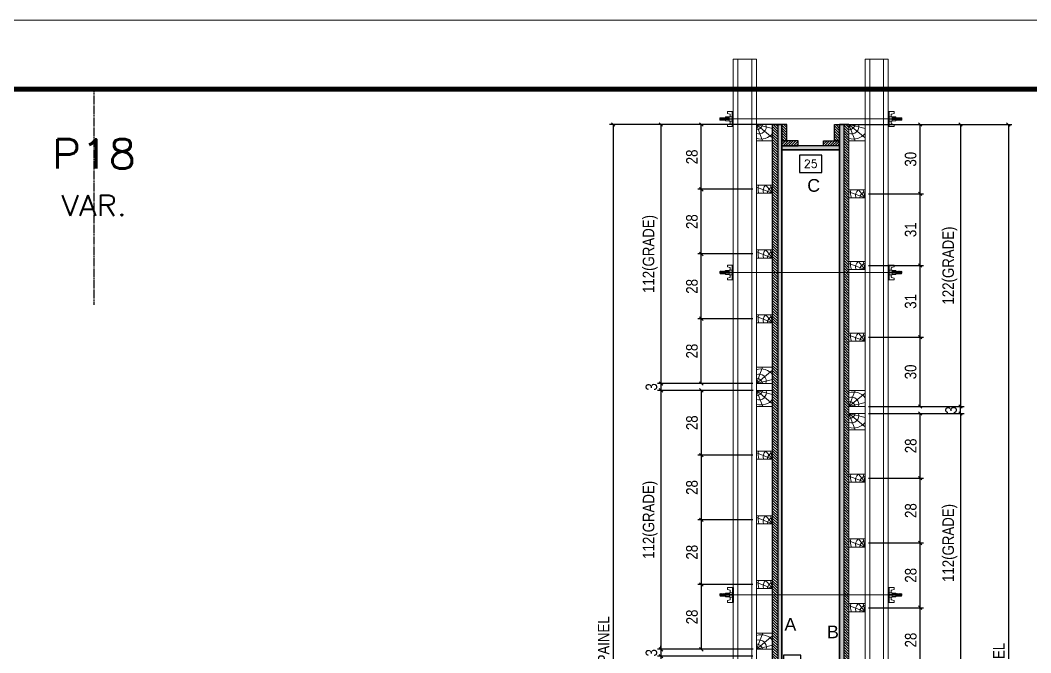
# Model space of a CAD drawing. Header units: millimetres. Extents: x 13777 to 27878, y -21631 to 6985.
# Drawn here: x 14836 to 15422, y -1422 to -1055 of the extents above; entities that cross this region are included whole.
import ezdxf
from ezdxf.enums import TextEntityAlignment as Align

# ---------------------------------------------------------------- set-up
doc = ezdxf.new("R2010")
doc.units = ezdxf.units.MM
doc.linetypes.add('DASHED', pattern=[0.75, 0.5, -0.25])
doc.linetypes.add('HIDDEN', pattern=[0.375, 0.25, -0.125])
for name, color, linetype in [('CHAPA', 1, 'Continuous'), ('COTA', 241, 'Continuous'), ('F-PILARES-S', 170, 'Continuous'), ('MEIO_PONT', 93, 'Continuous'), ('SARRAFO', 251, 'Continuous'), ('Texto de Titulo', 7, 'Continuous'), ('Texto Qtd Sarr', 242, 'Continuous'), ('TEXTO_GERAL', 7, 'Continuous')]:
    doc.layers.add(name, color=color, linetype=linetype)
for name, color, linetype, lineweight in [('Folhas', 255, 'Continuous', 9), ('Hachura', 251, 'Continuous', 9), ('Madeira', 126, 'Continuous', 18), ('Perfil Metálico', 224, 'Continuous', 18), ('SARRAFO DE PRESSAO', 251, 'DASHED', 9), ('Texto Seção', 7, 'Continuous', 15)]:
    doc.layers.add(name, color=color, linetype=linetype, lineweight=lineweight)
doc.styles.add('ARIAL', font='arial.ttf')
doc.styles.add('COTA TECNICA 2X', font='techl___.ttf', dxfattribs={"height": 10})
doc.styles.add('ROMANS', font='romans.shx')
doc.dimstyles.new('Cota Seção interna', dxfattribs={"dimtxt": 7, "dimasz": 6, "dimexe": 0.18, "dimexo": 2, "dimgap": -4, "dimtad": 3, "dimdec": 1, "dimlfac": 0.5, "dimzin": 12, "dimdsep": 46, "dimtxsty": 'ROMANS', "dimblk": 'ARCHTICK', "dimcen": 0.09, "dimse1": 1, "dimse2": 1, "dimsd1": 1, "dimsd2": 1, "dimclrd": 180, "dimclre": 5, "dimclrt": 1, "dimadec": 0, "dimazin": 3, "dimtfac": 1, "dimtdec": 1, "dimtofl": 0, "dimtmove": 0, "dimatfit": 3, "dimldrblk": 'ARCHTICK', "dimfxl": 1, "dimtolj": 1, "dimtzin": 0, "dimarcsym": 0})
doc.dimstyles.new('SECAO PILAR', dxfattribs={"dimtxt": 10, "dimasz": 3, "dimexe": 3, "dimexo": 3, "dimgap": 3, "dimtad": 1, "dimdec": 1, "dimlfac": 0.5, "dimzin": 12, "dimdsep": 46, "dimtxsty": 'COTA TECNICA 2X', "dimblk1": 'OBLIQUE', "dimblk2": 'OBLIQUE', "dimsah": 1, "dimcen": 0.9, "dimclrd": 256, "dimclre": 256, "dimclrt": 256, "dimadec": 1, "dimazin": 3, "dimtfac": 1, "dimtdec": 1, "dimtmove": 0, "dimatfit": 3, "dimfxl": 1, "dimtolj": 1, "dimtzin": 12, "dimarcsym": 0})
pattern_1 = [(315, (23027.6786, -8327.4874), (1.12253202, 1.12253202), [])]
pattern_2 = [(45, (9269.8223, 23706.2726), (-1.12253202, 1.12253202), [])]
pattern_3 = [(315, (23035.6786, -8378.4874), (1.12253202, 1.12253202), [])]

# ---------------------------------------------------------------- blocks, each defined once
blk = doc.blocks.new('9999999999')
at = {"layer": 'Folhas'}
blk.add_lwpolyline([(98138.98, 34190.21), (99623.98, 34190.21), (99623.98, 35240.21), (98138.98, 35240.21)], close=True, dxfattribs=at)
at = {"layer": 'Folhas', "color": 30, "const_width": 3}
blk.add_lwpolyline([(98213.98, 34230.21), (99583.98, 34230.21), (99583.98, 35200.21), (98213.98, 35200.21)], close=True, dxfattribs=at)
blk = doc.blocks.new('titulo1')
at = {"layer": 'Defpoints', "color": 252, "linetype": 'HIDDEN', "ltscale": 2}
blk.add_line((0, 0), (0, 125), dxfattribs=at)
at = {"layer": 'Defpoints', "style": 'ROMANS', "oblique": 15}
blk.add_attdef('FOLHA', text='', height=10, dxfattribs=at).set_placement((0, 15.58), align=Align.MIDDLE_CENTER)
at = {"layer": 'Texto Qtd Sarr', "color": 3, "style": 'ROMANS', "oblique": 15}
for tag, height, p in [('TITULO', 17, (0, 71.45)), ('SEÇÃO', 12, (0, 41.55))]:
    blk.add_attdef(tag, text='', height=height, dxfattribs=at).set_placement(p, align=Align.MIDDLE_CENTER)
blk = doc.blocks.new('*D1675')
at = {"layer": 'COTA', "color": 180, "lineweight": -2, "transparency": 16777216}
for p, q in [((25694.85, -1949.31), (25679.85, -1949.31)), ((25679.85, -1949.31), (25679.85, -1974.98)), ((25694.85, -1974.98), (25694.85, -1949.31)), ((25679.85, -1974.98), (25694.85, -1974.98))]:
    blk.add_line(p, q, dxfattribs=at)
at = {"layer": 'Defpoints', "color": 0, "transparency": 16777216}
for p in [(25696.55, -1493.15), (25696.55, -2431.15), (25698.85, -2431.15)]:
    blk.add_point(p, dxfattribs=at)
at = {"layer": 'COTA', "color": 1, "transparency": 16777216, "insert": (25687.35, -1962.15), "char_height": 7, "attachment_point": 5, "rotation": 90, "style": 'ROMANS'}
blk.add_mtext('\\A1;469', dxfattribs=at)
blk = doc.blocks.new('_ArchTick')
at = {"color": 0, "linetype": 'ByBlock', "const_width": 0.15}
blk.add_lwpolyline([(-0.5, -0.5), (0.5, 0.5)], dxfattribs=at)
blk = doc.blocks.new('*D1677')
at = {"layer": 'COTA', "color": 180, "lineweight": -2, "transparency": 16777216}
for p, q in [((25681.22, -1497.55), (25661.89, -1497.55)), ((25661.89, -1497.55), (25661.89, -1512.55)), ((25681.22, -1512.55), (25681.22, -1497.55)), ((25661.89, -1512.55), (25681.22, -1512.55))]:
    blk.add_line(p, q, dxfattribs=at)
at = {"layer": 'Defpoints', "color": 0, "transparency": 16777216}
for p in [(25646.55, -1493.15), (25696.55, -1493.15), (25646.55, -1516.55)]:
    blk.add_point(p, dxfattribs=at)
at = {"layer": 'COTA', "color": 1, "transparency": 16777216, "insert": (25671.55, -1505.05), "char_height": 7, "attachment_point": 5, "style": 'ROMANS'}
blk.add_mtext('\\A1;25', dxfattribs=at)
blk = doc.blocks.new('PONTALETE')
at = {"layer": 'Madeira'}
for q in [(2.71, 7), (7, 5.76), (7, 1.74)]:
    blk.add_line((0, 0), q, dxfattribs=at)
blk.add_lwpolyline([(0, 0), (7, 0), (7, 7), (0, 7)], close=True, dxfattribs=at)
for centre, radius, start, end in [((2.04, 0.06), 6.23, 37.2818, 109.0913), ((1.09, 0.9), 3.19, 343.603, 109.9847), ((-0.21, -0.78), 3.09, 14.6322, 86.0383)]:
    blk.add_arc(centre, radius, start, end, dxfattribs=at)
blk = doc.blocks.new('MEIO PONTALETE')
at = {"layer": 'Madeira'}
for q in [(2.71, 7), (3.5, 2.88), (3.5, 0.87)]:
    blk.add_line((0, 0), q, dxfattribs=at)
blk.add_lwpolyline([(0, 0), (3.5, 0), (3.5, 7), (0, 7)], close=True, dxfattribs=at)
for centre, radius, start, end in [((2.04, 0.06), 6.23, 76.4499, 109.0913), ((1.09, 0.9), 3.19, 40.9063, 109.9847), ((-0.21, -0.78), 3.09, 14.6322, 86.0383)]:
    blk.add_arc(centre, radius, start, end, dxfattribs=at)
blk = doc.blocks.new('_Oblique')
at = {"color": 0, "linetype": 'ByBlock', "lineweight": -2}
blk.add_line((-0.5, -0.5), (0.5, 0.5), dxfattribs=at)
blk = doc.blocks.new('*D1694')
at = {"layer": 'COTA', "lineweight": -2, "transparency": 16777216}
for p, q in [((25621.52, -1471.14), (25538.81, -1471.14)), ((25541.81, -1471.14), (25541.81, -1695.15)), ((25621.5, -1695.15), (25538.81, -1695.15))]:
    blk.add_line(p, q, dxfattribs=at)
at = {"layer": 'Defpoints', "color": 0, "transparency": 16777216}
for p in [(25624.52, -1471.14), (25541.81, -1695.15), (25624.5, -1695.15)]:
    blk.add_point(p, dxfattribs=at)
at = {"layer": 'COTA', "lineweight": -2, "transparency": 16777216, "xscale": 3, "yscale": 3, "zscale": 3}
for p, rotation in [((25541.81, -1471.14), 90), ((25541.81, -1695.15), 270)]:
    blk.add_blockref('_Oblique', p, dxfattribs=dict(at, rotation=rotation))
at = {"layer": 'COTA', "transparency": 16777216, "insert": (25532.59, -1583.15), "char_height": 10, "attachment_point": 5, "rotation": 90, "style": 'COTA TECNICA 2X'}
blk.add_mtext('\\A1;112(GRADE)', dxfattribs=at)
blk = doc.blocks.new('*D1695')
at = {"layer": 'COTA', "lineweight": -2, "transparency": 16777216}
for p, q in [((25621.51, -1527.15), (25573.82, -1527.15)), ((25576.82, -1583.15), (25576.82, -1527.15)), ((25621.51, -1583.15), (25573.82, -1583.15))]:
    blk.add_line(p, q, dxfattribs=at)
at = {"layer": 'Defpoints', "color": 0, "transparency": 16777216}
for p in [(25576.82, -1527.15), (25624.51, -1527.15), (25624.51, -1583.15)]:
    blk.add_point(p, dxfattribs=at)
at = {"layer": 'COTA', "lineweight": -2, "transparency": 16777216, "xscale": 3, "yscale": 3, "zscale": 3}
for p, rotation in [((25576.82, -1527.15), 90), ((25576.82, -1583.15), 270)]:
    blk.add_blockref('_Oblique', p, dxfattribs=dict(at, rotation=rotation))
at = {"layer": 'COTA', "transparency": 16777216, "insert": (25568.72, -1555.15), "char_height": 10, "attachment_point": 5, "rotation": 90, "style": 'COTA TECNICA 2X'}
blk.add_mtext('\\A1;28', dxfattribs=at)
blk = doc.blocks.new('*D1696')
at = {"layer": 'COTA', "lineweight": -2, "transparency": 16777216}
for p, q in [((25621.51, -1471.14), (25573.82, -1471.14)), ((25576.82, -1527.15), (25576.82, -1471.14)), ((25621.51, -1527.15), (25573.82, -1527.15))]:
    blk.add_line(p, q, dxfattribs=at)
at = {"layer": 'Defpoints', "color": 0, "transparency": 16777216}
for p in [(25576.82, -1471.14), (25624.51, -1471.14), (25624.51, -1527.15)]:
    blk.add_point(p, dxfattribs=at)
at = {"layer": 'COTA', "lineweight": -2, "transparency": 16777216, "xscale": 3, "yscale": 3, "zscale": 3}
for p, rotation in [((25576.82, -1471.14), 90), ((25576.82, -1527.15), 270)]:
    blk.add_blockref('_Oblique', p, dxfattribs=dict(at, rotation=rotation))
at = {"layer": 'COTA', "transparency": 16777216, "insert": (25568.72, -1499.15), "char_height": 10, "attachment_point": 5, "rotation": 90, "style": 'COTA TECNICA 2X'}
blk.add_mtext('\\A1;28', dxfattribs=at)
blk = doc.blocks.new('*D1697')
at = {"layer": 'COTA', "lineweight": -2, "transparency": 16777216}
for p, q in [((25621.51, -1639.15), (25573.82, -1639.15)), ((25576.82, -1695.15), (25576.82, -1639.15)), ((25621.54, -1695.15), (25573.82, -1695.15))]:
    blk.add_line(p, q, dxfattribs=at)
at = {"layer": 'Defpoints', "color": 0, "transparency": 16777216}
for p in [(25576.82, -1639.15), (25624.51, -1639.15), (25624.54, -1695.15)]:
    blk.add_point(p, dxfattribs=at)
at = {"layer": 'COTA', "lineweight": -2, "transparency": 16777216, "xscale": 3, "yscale": 3, "zscale": 3}
for p, rotation in [((25576.82, -1639.15), 90), ((25576.82, -1695.15), 270)]:
    blk.add_blockref('_Oblique', p, dxfattribs=dict(at, rotation=rotation))
at = {"layer": 'COTA', "transparency": 16777216, "insert": (25568.72, -1667.15), "char_height": 10, "attachment_point": 5, "rotation": 90, "style": 'COTA TECNICA 2X'}
blk.add_mtext('\\A1;28', dxfattribs=at)
blk = doc.blocks.new('*D1698')
at = {"layer": 'COTA', "lineweight": -2, "transparency": 16777216}
for p, q in [((25621.51, -1583.15), (25573.82, -1583.15)), ((25576.82, -1639.15), (25576.82, -1583.15)), ((25621.51, -1639.15), (25573.82, -1639.15))]:
    blk.add_line(p, q, dxfattribs=at)
at = {"layer": 'Defpoints', "color": 0, "transparency": 16777216}
for p in [(25576.82, -1583.15), (25624.51, -1583.15), (25624.51, -1639.15)]:
    blk.add_point(p, dxfattribs=at)
at = {"layer": 'COTA', "lineweight": -2, "transparency": 16777216, "xscale": 3, "yscale": 3, "zscale": 3}
for p, rotation in [((25576.82, -1583.15), 90), ((25576.82, -1639.15), 270)]:
    blk.add_blockref('_Oblique', p, dxfattribs=dict(at, rotation=rotation))
at = {"layer": 'COTA', "transparency": 16777216, "insert": (25568.72, -1611.15), "char_height": 10, "attachment_point": 5, "rotation": 90, "style": 'COTA TECNICA 2X'}
blk.add_mtext('\\A1;28', dxfattribs=at)
blk = doc.blocks.new('*D1709')
at = {"layer": 'COTA', "lineweight": -2, "transparency": 16777216}
for p, q in [((25621.57, -1701.14), (25538.86, -1701.14)), ((25541.86, -1701.14), (25541.86, -1925.15)), ((25621.54, -1925.15), (25538.86, -1925.15))]:
    blk.add_line(p, q, dxfattribs=at)
at = {"layer": 'Defpoints', "color": 0, "transparency": 16777216}
for p in [(25624.57, -1701.14), (25541.86, -1925.15), (25624.54, -1925.15)]:
    blk.add_point(p, dxfattribs=at)
at = {"layer": 'COTA', "lineweight": -2, "transparency": 16777216, "xscale": 3, "yscale": 3, "zscale": 3}
for p, rotation in [((25541.86, -1701.14), 90), ((25541.86, -1925.15), 270)]:
    blk.add_blockref('_Oblique', p, dxfattribs=dict(at, rotation=rotation))
at = {"layer": 'COTA', "transparency": 16777216, "insert": (25532.64, -1813.15), "char_height": 10, "attachment_point": 5, "rotation": 90, "style": 'COTA TECNICA 2X'}
blk.add_mtext('\\A1;112(GRADE)', dxfattribs=at)
blk = doc.blocks.new('*D1710')
at = {"layer": 'COTA', "lineweight": -2, "transparency": 16777216}
for p, q in [((25621.55, -1757.15), (25573.86, -1757.15)), ((25576.86, -1813.15), (25576.86, -1757.15)), ((25621.55, -1813.15), (25573.86, -1813.15))]:
    blk.add_line(p, q, dxfattribs=at)
at = {"layer": 'Defpoints', "color": 0, "transparency": 16777216}
for p in [(25576.86, -1757.15), (25624.55, -1757.15), (25624.55, -1813.15)]:
    blk.add_point(p, dxfattribs=at)
at = {"layer": 'COTA', "lineweight": -2, "transparency": 16777216, "xscale": 3, "yscale": 3, "zscale": 3}
for p, rotation in [((25576.86, -1757.15), 90), ((25576.86, -1813.15), 270)]:
    blk.add_blockref('_Oblique', p, dxfattribs=dict(at, rotation=rotation))
at = {"layer": 'COTA', "transparency": 16777216, "insert": (25568.76, -1785.15), "char_height": 10, "attachment_point": 5, "rotation": 90, "style": 'COTA TECNICA 2X'}
blk.add_mtext('\\A1;28', dxfattribs=at)
blk = doc.blocks.new('*D1711')
at = {"layer": 'COTA', "lineweight": -2, "transparency": 16777216}
for p, q in [((25621.55, -1701.14), (25573.86, -1701.14)), ((25576.86, -1757.15), (25576.86, -1701.14)), ((25621.55, -1757.15), (25573.86, -1757.15))]:
    blk.add_line(p, q, dxfattribs=at)
at = {"layer": 'Defpoints', "color": 0, "transparency": 16777216}
for p in [(25576.86, -1701.14), (25624.55, -1701.14), (25624.55, -1757.15)]:
    blk.add_point(p, dxfattribs=at)
at = {"layer": 'COTA', "lineweight": -2, "transparency": 16777216, "xscale": 3, "yscale": 3, "zscale": 3}
for p, rotation in [((25576.86, -1701.14), 90), ((25576.86, -1757.15), 270)]:
    blk.add_blockref('_Oblique', p, dxfattribs=dict(at, rotation=rotation))
at = {"layer": 'COTA', "transparency": 16777216, "insert": (25568.76, -1729.15), "char_height": 10, "attachment_point": 5, "rotation": 90, "style": 'COTA TECNICA 2X'}
blk.add_mtext('\\A1;28', dxfattribs=at)
blk = doc.blocks.new('*D1712')
at = {"layer": 'COTA', "lineweight": -2, "transparency": 16777216}
for p, q in [((25621.55, -1869.15), (25573.86, -1869.15)), ((25576.86, -1925.15), (25576.86, -1869.15)), ((25621.58, -1925.15), (25573.86, -1925.15))]:
    blk.add_line(p, q, dxfattribs=at)
at = {"layer": 'Defpoints', "color": 0, "transparency": 16777216}
for p in [(25576.86, -1869.15), (25624.55, -1869.15), (25624.58, -1925.15)]:
    blk.add_point(p, dxfattribs=at)
at = {"layer": 'COTA', "lineweight": -2, "transparency": 16777216, "xscale": 3, "yscale": 3, "zscale": 3}
for p, rotation in [((25576.86, -1869.15), 90), ((25576.86, -1925.15), 270)]:
    blk.add_blockref('_Oblique', p, dxfattribs=dict(at, rotation=rotation))
at = {"layer": 'COTA', "transparency": 16777216, "insert": (25568.76, -1897.15), "char_height": 10, "attachment_point": 5, "rotation": 90, "style": 'COTA TECNICA 2X'}
blk.add_mtext('\\A1;28', dxfattribs=at)
blk = doc.blocks.new('*D1713')
at = {"layer": 'COTA', "lineweight": -2, "transparency": 16777216}
for p, q in [((25621.55, -1813.15), (25573.86, -1813.15)), ((25576.86, -1869.15), (25576.86, -1813.15)), ((25621.55, -1869.15), (25573.86, -1869.15))]:
    blk.add_line(p, q, dxfattribs=at)
at = {"layer": 'Defpoints', "color": 0, "transparency": 16777216}
for p in [(25576.86, -1813.15), (25624.55, -1813.15), (25624.55, -1869.15)]:
    blk.add_point(p, dxfattribs=at)
at = {"layer": 'COTA', "lineweight": -2, "transparency": 16777216, "xscale": 3, "yscale": 3, "zscale": 3}
for p, rotation in [((25576.86, -1813.15), 90), ((25576.86, -1869.15), 270)]:
    blk.add_blockref('_Oblique', p, dxfattribs=dict(at, rotation=rotation))
at = {"layer": 'COTA', "transparency": 16777216, "insert": (25568.76, -1841.15), "char_height": 10, "attachment_point": 5, "rotation": 90, "style": 'COTA TECNICA 2X'}
blk.add_mtext('\\A1;28', dxfattribs=at)
blk = doc.blocks.new('*D1714')
at = {"layer": 'COTA', "lineweight": -2, "transparency": 16777216}
for p, q in [((25621.51, -1695.15), (25538.86, -1695.15)), ((25541.86, -1695.15), (25541.86, -1701.15)), ((25621.55, -1701.15), (25538.86, -1701.15))]:
    blk.add_line(p, q, dxfattribs=at)
at = {"layer": 'Defpoints', "color": 0, "transparency": 16777216}
for p in [(25624.51, -1695.15), (25541.86, -1701.15), (25624.55, -1701.15)]:
    blk.add_point(p, dxfattribs=at)
at = {"layer": 'COTA', "lineweight": -2, "transparency": 16777216, "xscale": 3, "yscale": 3, "zscale": 3}
for p, rotation in [((25541.86, -1695.15), 90), ((25541.86, -1701.15), 270)]:
    blk.add_blockref('_Oblique', p, dxfattribs=dict(at, rotation=rotation))
at = {"layer": 'COTA', "transparency": 16777216, "insert": (25533.64, -1698.15), "char_height": 10, "attachment_point": 5, "rotation": 90, "style": 'COTA TECNICA 2X'}
blk.add_mtext('\\A1;3', dxfattribs=at)
blk = doc.blocks.new('*D1715')
at = {"layer": 'COTA', "lineweight": -2, "transparency": 16777216}
for p, q in [((25541.86, -1925.15), (25541.86, -1922.15)), ((25621.55, -1925.15), (25538.86, -1925.15)), ((25621.55, -1931.15), (25538.86, -1931.15)), ((25541.86, -1925.15), (25541.86, -1931.15)), ((25541.86, -1931.15), (25541.86, -1934.15))]:
    blk.add_line(p, q, dxfattribs=at)
at = {"layer": 'Defpoints', "color": 0, "transparency": 16777216}
for p in [(25541.86, -1931.15), (25624.55, -1925.15), (25624.55, -1931.15)]:
    blk.add_point(p, dxfattribs=at)
at = {"layer": 'COTA', "lineweight": -2, "transparency": 16777216, "xscale": 3, "yscale": 3, "zscale": 3}
for p, rotation in [((25541.86, -1925.15), 270), ((25541.86, -1931.15), 90)]:
    blk.add_blockref('_Oblique', p, dxfattribs=dict(at, rotation=rotation))
at = {"layer": 'COTA', "transparency": 16777216, "insert": (25533.64, -1928.15), "char_height": 10, "attachment_point": 5, "rotation": 90, "style": 'COTA TECNICA 2X'}
blk.add_mtext('\\A1;3', dxfattribs=at)
blk = doc.blocks.new('*D1717')
at = {"layer": 'COTA', "color": 180, "lineweight": -2, "transparency": 16777216}
for p, q in [((25663.03, -1930.15), (25648.03, -1930.15)), ((25648.03, -1930.15), (25648.03, -1956.15)), ((25663.03, -1956.15), (25663.03, -1930.15)), ((25648.03, -1956.15), (25663.03, -1956.15))]:
    blk.add_line(p, q, dxfattribs=at)
at = {"layer": 'Defpoints', "color": 0, "transparency": 16777216}
for p in [(25646.55, -1493.15), (25667.03, -1493.15), (25646.55, -2393.15)]:
    blk.add_point(p, dxfattribs=at)
at = {"layer": 'COTA', "color": 1, "transparency": 16777216, "insert": (25655.53, -1943.15), "char_height": 7, "attachment_point": 5, "rotation": 90, "style": 'ROMANS'}
blk.add_mtext('\\A1;450', dxfattribs=at)
blk = doc.blocks.new('*D1724')
at = {"layer": 'COTA', "lineweight": -2, "transparency": 16777216}
for p, q in [((25721.58, -1471.14), (25804.29, -1471.14)), ((25801.29, -1471.14), (25801.29, -1715.15)), ((25721.61, -1715.15), (25804.29, -1715.15))]:
    blk.add_line(p, q, dxfattribs=at)
at = {"layer": 'Defpoints', "color": 0, "transparency": 16777216}
for p in [(25718.58, -1471.14), (25718.61, -1715.15), (25801.29, -1715.15)]:
    blk.add_point(p, dxfattribs=at)
at = {"layer": 'COTA', "lineweight": -2, "transparency": 16777216, "xscale": 3, "yscale": 3, "zscale": 3}
for p, rotation in [((25801.29, -1471.14), 90), ((25801.29, -1715.15), 270)]:
    blk.add_blockref('_Oblique', p, dxfattribs=dict(at, rotation=rotation))
at = {"layer": 'COTA', "transparency": 16777216, "insert": (25792.07, -1593.15), "char_height": 10, "attachment_point": 5, "rotation": 90, "style": 'COTA TECNICA 2X'}
blk.add_mtext('\\A1;122(GRADE)', dxfattribs=at)
blk = doc.blocks.new('*D1725')
at = {"layer": 'COTA', "lineweight": -2, "transparency": 16777216}
for p, q in [((25721.59, -1531.15), (25769.29, -1531.15)), ((25766.29, -1593.15), (25766.29, -1531.15)), ((25721.59, -1593.15), (25769.29, -1593.15))]:
    blk.add_line(p, q, dxfattribs=at)
at = {"layer": 'Defpoints', "color": 0, "transparency": 16777216}
for p in [(25718.59, -1531.15), (25766.29, -1531.15), (25718.59, -1593.15)]:
    blk.add_point(p, dxfattribs=at)
at = {"layer": 'COTA', "lineweight": -2, "transparency": 16777216, "xscale": 3, "yscale": 3, "zscale": 3}
for p, rotation in [((25766.29, -1531.15), 90), ((25766.29, -1593.15), 270)]:
    blk.add_blockref('_Oblique', p, dxfattribs=dict(at, rotation=rotation))
at = {"layer": 'COTA', "transparency": 16777216, "insert": (25758.07, -1562.15), "char_height": 10, "attachment_point": 5, "rotation": 90, "style": 'COTA TECNICA 2X'}
blk.add_mtext('\\A1;31', dxfattribs=at)
blk = doc.blocks.new('*D1726')
at = {"layer": 'COTA', "lineweight": -2, "transparency": 16777216}
for p, q in [((25721.59, -1471.14), (25769.29, -1471.14)), ((25766.29, -1531.15), (25766.29, -1471.14)), ((25721.59, -1531.15), (25769.29, -1531.15))]:
    blk.add_line(p, q, dxfattribs=at)
at = {"layer": 'Defpoints', "color": 0, "transparency": 16777216}
for p in [(25718.59, -1471.14), (25766.29, -1471.14), (25718.59, -1531.15)]:
    blk.add_point(p, dxfattribs=at)
at = {"layer": 'COTA', "lineweight": -2, "transparency": 16777216, "xscale": 3, "yscale": 3, "zscale": 3}
for p, rotation in [((25766.29, -1471.14), 90), ((25766.29, -1531.15), 270)]:
    blk.add_blockref('_Oblique', p, dxfattribs=dict(at, rotation=rotation))
at = {"layer": 'COTA', "transparency": 16777216, "insert": (25758.07, -1501.15), "char_height": 10, "attachment_point": 5, "rotation": 90, "style": 'COTA TECNICA 2X'}
blk.add_mtext('\\A1;30', dxfattribs=at)
blk = doc.blocks.new('*D1727')
at = {"layer": 'COTA', "lineweight": -2, "transparency": 16777216}
for p, q in [((25721.59, -1655.15), (25769.29, -1655.15)), ((25766.29, -1715.15), (25766.29, -1655.15)), ((25721.56, -1715.15), (25769.29, -1715.15))]:
    blk.add_line(p, q, dxfattribs=at)
at = {"layer": 'Defpoints', "color": 0, "transparency": 16777216}
for p in [(25718.59, -1655.15), (25766.29, -1655.15), (25718.56, -1715.15)]:
    blk.add_point(p, dxfattribs=at)
at = {"layer": 'COTA', "lineweight": -2, "transparency": 16777216, "xscale": 3, "yscale": 3, "zscale": 3}
for p, rotation in [((25766.29, -1655.15), 90), ((25766.29, -1715.15), 270)]:
    blk.add_blockref('_Oblique', p, dxfattribs=dict(at, rotation=rotation))
at = {"layer": 'COTA', "transparency": 16777216, "insert": (25758.07, -1685.15), "char_height": 10, "attachment_point": 5, "rotation": 90, "style": 'COTA TECNICA 2X'}
blk.add_mtext('\\A1;30', dxfattribs=at)
blk = doc.blocks.new('*D1728')
at = {"layer": 'COTA', "lineweight": -2, "transparency": 16777216}
for p, q in [((25721.59, -1593.15), (25769.29, -1593.15)), ((25766.29, -1655.15), (25766.29, -1593.15)), ((25721.59, -1655.15), (25769.29, -1655.15))]:
    blk.add_line(p, q, dxfattribs=at)
at = {"layer": 'Defpoints', "color": 0, "transparency": 16777216}
for p in [(25718.59, -1593.15), (25766.29, -1593.15), (25718.59, -1655.15)]:
    blk.add_point(p, dxfattribs=at)
at = {"layer": 'COTA', "lineweight": -2, "transparency": 16777216, "xscale": 3, "yscale": 3, "zscale": 3}
for p, rotation in [((25766.29, -1593.15), 90), ((25766.29, -1655.15), 270)]:
    blk.add_blockref('_Oblique', p, dxfattribs=dict(at, rotation=rotation))
at = {"layer": 'COTA', "transparency": 16777216, "insert": (25758.07, -1624.15), "char_height": 10, "attachment_point": 5, "rotation": 90, "style": 'COTA TECNICA 2X'}
blk.add_mtext('\\A1;31', dxfattribs=at)
blk = doc.blocks.new('*D1734')
at = {"layer": 'COTA', "lineweight": -2, "transparency": 16777216}
for p, q in [((25721.58, -1721.14), (25804.29, -1721.14)), ((25801.29, -1721.14), (25801.29, -1945.15)), ((25721.61, -1945.15), (25804.29, -1945.15))]:
    blk.add_line(p, q, dxfattribs=at)
at = {"layer": 'Defpoints', "color": 0, "transparency": 16777216}
for p in [(25718.58, -1721.14), (25718.61, -1945.15), (25801.29, -1945.15)]:
    blk.add_point(p, dxfattribs=at)
at = {"layer": 'COTA', "lineweight": -2, "transparency": 16777216, "xscale": 3, "yscale": 3, "zscale": 3}
for p, rotation in [((25801.29, -1721.14), 90), ((25801.29, -1945.15), 270)]:
    blk.add_blockref('_Oblique', p, dxfattribs=dict(at, rotation=rotation))
at = {"layer": 'COTA', "transparency": 16777216, "insert": (25792.07, -1833.15), "char_height": 10, "attachment_point": 5, "rotation": 90, "style": 'COTA TECNICA 2X'}
blk.add_mtext('\\A1;112(GRADE)', dxfattribs=at)
blk = doc.blocks.new('*D1735')
at = {"layer": 'COTA', "lineweight": -2, "transparency": 16777216}
for p, q in [((25721.59, -1777.15), (25769.29, -1777.15)), ((25766.29, -1833.15), (25766.29, -1777.15)), ((25721.59, -1833.15), (25769.29, -1833.15))]:
    blk.add_line(p, q, dxfattribs=at)
at = {"layer": 'Defpoints', "color": 0, "transparency": 16777216}
for p in [(25718.59, -1777.15), (25766.29, -1777.15), (25718.59, -1833.15)]:
    blk.add_point(p, dxfattribs=at)
at = {"layer": 'COTA', "lineweight": -2, "transparency": 16777216, "xscale": 3, "yscale": 3, "zscale": 3}
for p, rotation in [((25766.29, -1777.15), 90), ((25766.29, -1833.15), 270)]:
    blk.add_blockref('_Oblique', p, dxfattribs=dict(at, rotation=rotation))
at = {"layer": 'COTA', "transparency": 16777216, "insert": (25758.19, -1805.15), "char_height": 10, "attachment_point": 5, "rotation": 90, "style": 'COTA TECNICA 2X'}
blk.add_mtext('\\A1;28', dxfattribs=at)
blk = doc.blocks.new('*D1736')
at = {"layer": 'COTA', "lineweight": -2, "transparency": 16777216}
for p, q in [((25721.59, -1721.14), (25769.29, -1721.14)), ((25766.29, -1777.15), (25766.29, -1721.14)), ((25721.59, -1777.15), (25769.29, -1777.15))]:
    blk.add_line(p, q, dxfattribs=at)
at = {"layer": 'Defpoints', "color": 0, "transparency": 16777216}
for p in [(25718.59, -1721.14), (25766.29, -1721.14), (25718.59, -1777.15)]:
    blk.add_point(p, dxfattribs=at)
at = {"layer": 'COTA', "lineweight": -2, "transparency": 16777216, "xscale": 3, "yscale": 3, "zscale": 3}
for p, rotation in [((25766.29, -1721.14), 90), ((25766.29, -1777.15), 270)]:
    blk.add_blockref('_Oblique', p, dxfattribs=dict(at, rotation=rotation))
at = {"layer": 'COTA', "transparency": 16777216, "insert": (25758.19, -1749.15), "char_height": 10, "attachment_point": 5, "rotation": 90, "style": 'COTA TECNICA 2X'}
blk.add_mtext('\\A1;28', dxfattribs=at)
blk = doc.blocks.new('*D1737')
at = {"layer": 'COTA', "lineweight": -2, "transparency": 16777216}
for p, q in [((25721.59, -1889.15), (25769.29, -1889.15)), ((25766.29, -1945.15), (25766.29, -1889.15)), ((25721.56, -1945.15), (25769.29, -1945.15))]:
    blk.add_line(p, q, dxfattribs=at)
at = {"layer": 'Defpoints', "color": 0, "transparency": 16777216}
for p in [(25718.59, -1889.15), (25766.29, -1889.15), (25718.56, -1945.15)]:
    blk.add_point(p, dxfattribs=at)
at = {"layer": 'COTA', "lineweight": -2, "transparency": 16777216, "xscale": 3, "yscale": 3, "zscale": 3}
for p, rotation in [((25766.29, -1889.15), 90), ((25766.29, -1945.15), 270)]:
    blk.add_blockref('_Oblique', p, dxfattribs=dict(at, rotation=rotation))
at = {"layer": 'COTA', "transparency": 16777216, "insert": (25758.19, -1917.15), "char_height": 10, "attachment_point": 5, "rotation": 90, "style": 'COTA TECNICA 2X'}
blk.add_mtext('\\A1;28', dxfattribs=at)
blk = doc.blocks.new('*D1738')
at = {"layer": 'COTA', "lineweight": -2, "transparency": 16777216}
for p, q in [((25721.59, -1833.15), (25769.29, -1833.15)), ((25766.29, -1889.15), (25766.29, -1833.15)), ((25721.59, -1889.15), (25769.29, -1889.15))]:
    blk.add_line(p, q, dxfattribs=at)
at = {"layer": 'Defpoints', "color": 0, "transparency": 16777216}
for p in [(25718.59, -1833.15), (25766.29, -1833.15), (25718.59, -1889.15)]:
    blk.add_point(p, dxfattribs=at)
at = {"layer": 'COTA', "lineweight": -2, "transparency": 16777216, "xscale": 3, "yscale": 3, "zscale": 3}
for p, rotation in [((25766.29, -1833.15), 90), ((25766.29, -1889.15), 270)]:
    blk.add_blockref('_Oblique', p, dxfattribs=dict(at, rotation=rotation))
at = {"layer": 'COTA', "transparency": 16777216, "insert": (25758.19, -1861.15), "char_height": 10, "attachment_point": 5, "rotation": 90, "style": 'COTA TECNICA 2X'}
blk.add_mtext('\\A1;28', dxfattribs=at)
blk = doc.blocks.new('*D1744')
at = {"layer": 'COTA', "lineweight": -2, "transparency": 16777216}
for p, q in [((25721.59, -1715.15), (25804.29, -1715.15)), ((25721.59, -1721.15), (25804.29, -1721.15)), ((25801.29, -1721.15), (25801.29, -1715.15))]:
    blk.add_line(p, q, dxfattribs=at)
at = {"layer": 'Defpoints', "color": 0, "transparency": 16777216}
for p in [(25718.59, -1715.15), (25718.59, -1721.15), (25801.29, -1715.15)]:
    blk.add_point(p, dxfattribs=at)
at = {"layer": 'COTA', "lineweight": -2, "transparency": 16777216, "xscale": 3, "yscale": 3, "zscale": 3}
for p, rotation in [((25801.29, -1715.15), 90), ((25801.29, -1721.15), 270)]:
    blk.add_blockref('_Oblique', p, dxfattribs=dict(at, rotation=rotation))
at = {"layer": 'COTA', "transparency": 16777216, "insert": (25793.07, -1718.15), "char_height": 10, "attachment_point": 5, "rotation": 90, "style": 'COTA TECNICA 2X'}
blk.add_mtext('\\A1;3', dxfattribs=at)
blk = doc.blocks.new('C')
at = {"layer": 'Hachura', "color": 0}
for p, q in [((0, 3.22), (0, -3.22)), ((0.45, 3.22), (0, 3.22)), ((0.46, 3.16), (0, 3.16)), ((0.46, 3.05), (0, 3.05)), ((0.46, 2.88), (0, 2.88)), ((0, 2.75), (0, -1.16)), ((0.46, 2.65), (0, 2.65)), ((0.46, 2.23), (0, 2.23)), ((0.46, 1.51), (0, 1.51)), ((0.39, 0.49), (0.17, 0.49)), ((0.45, -3.23), (0.45, 3.22)), ((0.45, 3.22), (2.58, 3.22)), ((1.74, 0.97), (0.45, 0.97)), ((1.45, 0.1), (0.45, 0.1)), ((1.35, 1.94), (1.35, 0.96)), ((2.58, 2.39), (1.47, 2.09)), ((1.74, -0.97), (1.74, 0.97)), ((1.74, 0.97), (1.74, 0.84)), ((1.74, 0.97), (1.74, 0.84)), ((1.74, 0.84), (3.35, 0.84)), ((3.35, 0.45), (1.74, 0.45)), ((2.58, 3.22), (2.58, 2.39)), ((3.32, 0.84), (3.32, -0.84)), ((3.35, 0.84), (3.35, -0.84)), ((3.68, 0.45), (3.35, 0.45)), ((3.84, -0.52), (3.35, 0.45)), ((3.35, 0.06), (3.67, -0.57)), ((3.68, 0.45), (4.16, -0.52)), ((3.72, 0.5), (4.25, -0.57)), ((4.37, -0.55), (3.83, 0.53)), ((4.15, 0.45), (3.93, 0.45)), ((4.42, -0.52), (3.93, 0.45)), ((4.15, 0.45), (4.26, 0.45)), ((4.26, 0.45), (4.74, -0.52)), ((4.3, 0.5), (4.83, -0.57)), ((4.95, -0.55), (4.41, 0.53)), ((4.51, 0.45), (4.84, 0.45)), ((5, -0.52), (4.51, 0.45)), ((4.84, 0.45), (5.32, -0.52)), ((4.88, 0.5), (5.41, -0.57)), ((5.53, -0.55), (4.99, 0.53)), ((5.58, -0.52), (5.09, 0.45)), ((5.42, 0.45), (5.09, 0.45)), ((5.58, -0.52), (5.09, 0.45)), ((5.42, 0.45), (5.74, -0.19)), ((5.46, 0.5), (5.74, -0.07)), ((5.74, 0.19), (5.57, 0.53)), ((5.74, 0.32), (5.68, 0.45)), ((5.68, 0.45), (5.74, 0.45)), ((5.74, 0.45), (5.9, 0.29)), ((5.74, 0.45), (5.74, -0.52)), ((5.9, -0.36), (5.9, 0.29)), ((0.45, 0), (0, 0)), ((0.46, -1.52), (0, -1.52)), ((0.46, -2.23), (0, -2.23)), ((0.46, -2.65), (0, -2.65)), ((0.46, -2.88), (0, -2.88)), ((0.46, -3.05), (0, -3.05)), ((0.46, -3.16), (0, -3.16)), ((0, -3.22), (2.57, -3.22)), ((0.08, -0.48), (0.29, -0.48)), ((0.29, -0.48), (0.4, -0.48)), ((0.45, 0), (0.45, -0.97)), ((0.45, -0.16), (1.45, -0.16)), ((0.45, -0.65), (0.45, -0.32)), ((0.45, -3.23), (0.45, -0.65)), ((0.45, -0.97), (1.74, -0.97)), ((1.35, -1.94), (1.35, -0.97)), ((2.58, -2.39), (1.47, -2.1)), ((3.35, -0.32), (1.74, -0.32)), ((3.35, -0.84), (1.74, -0.84)), ((2.58, -3.23), (2.58, -2.39)), ((3.35, -0.07), (3.58, -0.52)), ((3.35, -0.52), (3.58, -0.52)), ((3.84, -0.52), (4.16, -0.52)), ((4.42, -0.52), (4.74, -0.52)), ((4.63, -0.52), (4.74, -0.52)), ((5, -0.52), (5.32, -0.52)), ((5.58, -0.52), (5.74, -0.52)), ((5.74, -0.52), (5.9, -0.36)), ((5.74, -0.52), (5.74, -0.52))]:
    blk.add_line(p, q, dxfattribs=at)
for centre, radius, start, end in [((1.52, 1.94), 0.161, 104.7436, 180), ((1.44, -0.03), 0.129, 272.695, 87.305), ((3.81, 0.39), 0.143, 25.5688, 154.4312), ((4.39, 0.39), 0.143, 25.5688, 154.4312), ((4.97, 0.39), 0.143, 25.5688, 154.4312), ((5.55, 0.39), 0.143, 25.5688, 154.4312), ((0.17, -0.37), 0.174, 221.744, 317.8592), ((1.52, -1.94), 0.161, 180, 255.2564), ((3.71, -0.4), 0.174, 222.1408, 318.256), ((4.29, -0.4), 0.174, 222.1408, 318.256), ((4.87, -0.4), 0.174, 222.1408, 318.256), ((5.45, -0.4), 0.174, 222.1408, 318.256), ((5.61, -0.4), 0.174, 317.8592, 318.256)]:
    blk.add_arc(centre, radius, start, end, dxfattribs=at)
blk = doc.blocks.new('*D1754')
at = {"layer": 'COTA', "linetype": 'ByBlock', "lineweight": -2, "transparency": 16777216}
for p, q in [((25643.51, -1471.07), (25497.43, -1471.07)), ((25500.43, -1471.07), (25500.43, -2385.15)), ((25643.55, -2385.15), (25497.43, -2385.15))]:
    blk.add_line(p, q, dxfattribs=at)
at = {"layer": 'Defpoints', "color": 0, "linetype": 'ByBlock', "transparency": 16777216}
for p in [(25646.51, -1471.07), (25500.43, -2385.15), (25646.55, -2385.15)]:
    blk.add_point(p, dxfattribs=at)
at = {"layer": 'COTA', "linetype": 'ByBlock', "lineweight": -2, "transparency": 16777216, "xscale": 3, "yscale": 3, "zscale": 3}
for p, rotation in [((25500.43, -1471.07), 90), ((25500.43, -2385.15), 270)]:
    blk.add_blockref('_Oblique', p, dxfattribs=dict(at, rotation=rotation))
at = {"layer": 'COTA', "linetype": 'ByBlock', "transparency": 16777216, "insert": (25492.32, -1928.11), "char_height": 10, "attachment_point": 5, "rotation": 90, "style": 'COTA TECNICA 2X'}
blk.add_mtext('\\A1;457 PAINEL', dxfattribs=at)
blk = doc.blocks.new('*D1756')
at = {"layer": 'COTA', "linetype": 'ByBlock', "lineweight": -2, "transparency": 16777216}
for p, q in [((25699.6, -1471.07), (25845.67, -1471.07)), ((25842.67, -1471.07), (25842.67, -2431.15)), ((25721.55, -2431.15), (25845.67, -2431.15))]:
    blk.add_line(p, q, dxfattribs=at)
at = {"layer": 'Defpoints', "color": 0, "linetype": 'ByBlock', "transparency": 16777216}
for p in [(25696.6, -1471.07), (25718.55, -2431.15), (25842.67, -2431.15)]:
    blk.add_point(p, dxfattribs=at)
at = {"layer": 'COTA', "linetype": 'ByBlock', "lineweight": -2, "transparency": 16777216, "xscale": 3, "yscale": 3, "zscale": 3}
for p, rotation in [((25842.67, -1471.07), 90), ((25842.67, -2431.15), 270)]:
    blk.add_blockref('_Oblique', p, dxfattribs=dict(at, rotation=rotation))
at = {"layer": 'COTA', "linetype": 'ByBlock', "transparency": 16777216, "insert": (25834.55, -1951.11), "char_height": 10, "attachment_point": 5, "rotation": 90, "style": 'COTA TECNICA 2X'}
blk.add_mtext('\\A1;480 PAINEL', dxfattribs=at)
blk = doc.blocks.new('A$C158c4ecb')
at = {"layer": 'Hachura'}
h = blk.add_hatch(dxfattribs=at)
h.set_pattern_fill('ANSI31', color=256, scale=0.5, angle=270, style=0)
h.set_pattern_definition(pattern_3)
h.paths.add_polyline_path([(508.62, 206.99), (504.22, 206.99), (504.22, 1120.99), (508.62, 1120.99)])
h = blk.add_hatch(color=256, dxfattribs=at)
h.dxf.hatch_style = 1
h.paths.add_polyline_path([(512.22, 206.99), (512.22, 1120.99), (508.62, 1120.99), (508.62, 206.99)])
h = blk.add_hatch(dxfattribs=at)
h.set_pattern_fill('ANSI31', color=256, scale=0.5, angle=270, style=0)
h.set_pattern_definition(pattern_1)
h.paths.add_polyline_path([(516.62, 1106.99), (512.22, 1106.99), (512.22, 1120.99), (516.62, 1120.99)])
h = blk.add_hatch(dxfattribs=at)
h.set_pattern_fill('ANSI31', color=256, scale=0.5, angle=270, style=0)
h.set_pattern_definition(pattern_1)
h.paths.add_polyline_path([(557.82, 1106.99), (562.22, 1106.99), (562.22, 1120.99), (557.82, 1120.99)])
h = blk.add_hatch(color=256, dxfattribs=at)
h.dxf.hatch_style = 1
h.paths.add_polyline_path([(562.22, 160.99), (562.22, 1120.99), (565.82, 1120.99), (565.82, 160.99)])
h = blk.add_hatch(dxfattribs=at)
h.set_pattern_fill('ANSI31', color=256, scale=0.5, angle=270, style=0)
h.set_pattern_definition(pattern_3)
h.paths.add_polyline_path([(565.84, 160.99), (570.24, 160.99), (570.22, 1120.99), (565.82, 1120.99)])
h = blk.add_hatch(dxfattribs=at)
h.set_pattern_fill('ANSI31', color=256, scale=0.5, angle=360, style=0)
h.set_pattern_definition(pattern_2)
h.paths.add_polyline_path([(512.22, 1102.59), (512.22, 1106.99), (526.22, 1106.99), (526.22, 1102.59)])
h = blk.add_hatch(color=256, dxfattribs=at)
h.dxf.hatch_style = 1
h.paths.add_polyline_path([(512.22, 1102.59), (512.22, 1098.99), (562.22, 1098.99), (562.22, 1102.59)])
h = blk.add_hatch(dxfattribs=at)
h.set_pattern_fill('ANSI31', color=256, scale=0.5, angle=360, style=0)
h.set_pattern_definition(pattern_2)
h.paths.add_polyline_path([(562.22, 1102.59), (562.22, 1106.99), (548.22, 1106.99), (548.22, 1102.59)])
at = {"layer": 'CHAPA'}
for points in [[(512.22, 206.99), (512.22, 1120.99), (508.62, 1120.99), (508.62, 206.99)], [(562.22, 160.99), (562.22, 1120.99), (565.82, 1120.99), (565.82, 160.99)], [(512.22, 1102.59), (512.22, 1098.99), (562.22, 1098.99), (562.22, 1102.59)]]:
    blk.add_lwpolyline(points, close=True, dxfattribs=at)
at = {"layer": 'F-PILARES-S', "linetype": 'Continuous'}
blk.add_lwpolyline([(562.22, 160.99), (562.22, 1098.99), (512.22, 1098.99), (512.22, 198.99), (72.22, 198.99), (72.22, 160.99), (562.22, 160.99)], dxfattribs=at)
at = {"layer": 'Hachura'}
for p, q in [((615.06, 1125.86), (458.69, 1125.86)), ((615.06, 992.99), (458.69, 992.99)), ((615.74, 714.01), (463.25, 714.01))]:
    blk.add_line(p, q, dxfattribs=at)
blk.add_lwpolyline([(570.26, 1120.99), (565.82, 1120.99), (565.82, 160.99), (570.26, 160.99)], close=True, dxfattribs=at)
at = {"layer": 'Madeira'}
for points in [[(504.17, 1120.99), (490.17, 1120.99), (490.17, 896.99), (504.17, 896.99)], [(584.26, 1120.99), (570.26, 1120.99), (570.26, 876.99), (584.26, 876.99)], [(504.22, 890.99), (490.22, 890.99), (490.22, 666.99), (504.22, 666.99)], [(584.26, 870.99), (570.26, 870.99), (570.26, 646.99), (584.26, 646.99)]]:
    blk.add_lwpolyline(points, close=True, dxfattribs=at)
at = {"layer": 'Perfil Metálico'}
for points in [[(490.17, 1177.64), (470.17, 1177.64), (470.17, 206.99), (490.17, 206.99)], [(474.17, 206.99), (486.17, 206.99), (486.17, 1177.64), (474.17, 1177.64)], [(584.26, 1177.64), (604.26, 1177.64), (604.26, 95.54), (584.26, 95.54)], [(600.26, 95.54), (588.26, 95.54), (588.26, 1177.64), (600.26, 1177.64)]]:
    blk.add_lwpolyline(points, close=True, dxfattribs=at)
at = {"layer": 'SARRAFO'}
blk.add_line((504.22, 206.99), (504.17, 1120.99), dxfattribs=at)
for points in [[(504.17, 1120.99), (512.22, 1120.99), (512.22, 206.99), (504.22, 206.99)], [(570.26, 1120.99), (562.22, 1120.99), (562.22, 160.99), (570.22, 160.99)]]:
    blk.add_lwpolyline(points, dxfattribs=at)
for points in [[(512.22, 1120.99), (512.22, 1106.99), (516.62, 1106.99), (516.62, 1120.99)], [(562.22, 1120.99), (562.22, 1106.99), (557.82, 1106.99), (557.82, 1120.99)], [(526.22, 1106.99), (512.22, 1106.99), (512.22, 1102.59), (526.22, 1102.59)], [(548.22, 1106.99), (562.22, 1106.99), (562.22, 1102.59), (548.22, 1102.59)]]:
    blk.add_lwpolyline(points, close=True, dxfattribs=at)
at = {"layer": 'Hachura', "linetype": 'Continuous', "yscale": 2, "zscale": 2}
for p, xscale in [((470.17, 1125.86), -2), ((604.26, 1125.86), 2), ((470.17, 992.99), -2), ((604.26, 992.99), 2)]:
    blk.add_blockref('C', p, dxfattribs=dict(at, xscale=xscale))
at = {"layer": 'Hachura', "linetype": 'Continuous', "yscale": 2, "zscale": 2, "rotation": 180}
for p, xscale in [((470.25, 714), 2), ((604.26, 714), -2)]:
    blk.add_blockref('C', p, dxfattribs=dict(at, xscale=xscale))
at = {"layer": 'MEIO_PONT'}
for name, p, xscale, yscale, zscale, rotation in [('PONTALETE', (490.17, 1120.99), -2, 2, 2, 180), ('PONTALETE', (570.26, 1120.99), -2, 2, 2, 180), ('MEIO PONTALETE', (504.17, 1061.49), 1.999999997962732, 1.999999997962732, 1.999999997962732, 90), ('MEIO PONTALETE', (584.26, 1057.49), 1.999999997962732, 1.999999997962732, 1.999999997962732, 90), ('MEIO PONTALETE', (504.17, 1005.49), 1.999999997962732, 1.999999997962732, 1.999999997962732, 90), ('MEIO PONTALETE', (584.26, 995.49), 1.999999997962732, 1.999999997962732, 1.999999997962732, 90), ('MEIO PONTALETE', (504.17, 949.49), 1.999999997962732, 1.999999997962732, 1.999999997962732, 90), ('MEIO PONTALETE', (584.26, 933.49), 1.999999997962732, 1.999999997962732, 1.999999997962732, 90), ('PONTALETE', (490.22, 890.99), -2, 2, 2, 180), ('PONTALETE', (570.26, 870.99), -2, 2, 2, 180), ('MEIO PONTALETE', (504.22, 831.49), 1.999999997962732, 1.999999997962732, 1.999999997962732, 90), ('MEIO PONTALETE', (584.26, 811.49), 1.999999997962732, 1.999999997962732, 1.999999997962732, 90), ('MEIO PONTALETE', (504.22, 775.49), 1.999999997962732, 1.999999997962732, 1.999999997962732, 90), ('MEIO PONTALETE', (584.26, 755.49), 1.999999997962732, 1.999999997962732, 1.999999997962732, 90), ('MEIO PONTALETE', (504.22, 719.49), 1.999999997962732, 1.999999997962732, 1.999999997962732, 90), ('MEIO PONTALETE', (584.26, 699.49), 1.999999997962732, 1.999999997962732, 1.999999997962732, 90)]:
    blk.add_blockref(name, p, dxfattribs=dict(at, xscale=xscale, yscale=yscale, zscale=zscale, rotation=rotation))
at = {"layer": 'MEIO_PONT', "xscale": 2, "yscale": 2, "zscale": 2}
for p in [(490.17, 896.99), (570.26, 876.99), (490.22, 666.99)]:
    blk.add_blockref('PONTALETE', p, dxfattribs=at)
at = {"layer": 'TEXTO_GERAL', "style": 'ARIAL'}
for s, p in [('C', (539.74, 1068.32)), ('A', (519.58, 688.59)), ('B', (556.44, 682.08))]:
    blk.add_text(s, height=11, dxfattribs=at).set_placement(p, align=Align.MIDDLE_CENTER)
at = {"layer": 'COTA', "linetype": 'ByBlock'}
for base, p1, p2, picture, middle in [((366.1, 206.99), (512.17, 1121.06), (512.22, 206.99), '*D1754', (357.99, 664.03)), ((708.33, 160.99), (562.26, 1121.06), (584.22, 160.99), '*D1756', (700.21, 641.03))]:
    dim = blk.add_linear_dim(base=base, p1=p1, p2=p2, angle=270, text='<> PAINEL', dimstyle='SECAO PILAR', override={"dimtmove": 1}, dxfattribs=at)
    dim.commit()
    dim.dimension.update_dxf_attribs({"geometry": picture, "text_midpoint": middle, "insert": (-25134.34, 2592.14)})
at = {"layer": 'COTA'}
for base, p1, p2, picture, middle in [((407.48, 896.99), (490.19, 1120.99), (490.16, 896.99), '*D1694', (398.26, 1008.99)), ((666.95, 876.99), (584.24, 1120.99), (584.27, 876.99), '*D1724', (657.73, 998.99)), ((407.52, 666.99), (490.23, 890.99), (490.2, 666.99), '*D1709', (398.3, 778.99)), ((666.95, 646.99), (584.24, 870.99), (584.27, 646.99), '*D1734', (657.73, 758.99))]:
    dim = blk.add_linear_dim(base=base, p1=p1, p2=p2, angle=90, text='<>(GRADE)', dimstyle='SECAO PILAR', dxfattribs=at)
    dim.commit()
    dim.dimension.update_dxf_attribs({"geometry": picture, "text_midpoint": middle, "insert": (-25134.34, 2592.14)})
for base, p1, p2, picture, middle in [((442.48, 1120.99), (490.17, 1064.99), (490.17, 1120.99), '*D1696', (434.38, 1092.99)), ((631.95, 1120.99), (584.26, 1060.99), (584.26, 1120.99), '*D1726', (623.73, 1090.99)), ((442.48, 1064.99), (490.17, 1008.99), (490.17, 1064.99), '*D1695', (434.38, 1036.99)), ((631.95, 1060.99), (584.26, 998.99), (584.26, 1060.99), '*D1725', (623.73, 1029.99)), ((442.48, 1008.99), (490.17, 952.99), (490.17, 1008.99), '*D1698', (434.38, 980.99)), ((631.95, 998.99), (584.26, 936.99), (584.26, 998.99), '*D1728', (623.73, 967.99)), ((442.48, 952.99), (490.2, 896.99), (490.17, 952.99), '*D1697', (434.38, 924.99)), ((631.95, 936.99), (584.23, 876.99), (584.26, 936.99), '*D1727', (623.73, 906.99)), ((442.52, 890.99), (490.22, 834.99), (490.22, 890.99), '*D1711', (434.43, 862.99)), ((631.95, 870.99), (584.26, 814.99), (584.26, 870.99), '*D1736', (623.86, 842.99)), ((442.52, 834.99), (490.22, 778.99), (490.22, 834.99), '*D1710', (434.43, 806.99)), ((631.95, 814.99), (584.26, 758.99), (584.26, 814.99), '*D1735', (623.86, 786.99)), ((442.52, 778.99), (490.22, 722.99), (490.22, 778.99), '*D1713', (434.43, 750.99)), ((631.95, 758.99), (584.26, 702.99), (584.26, 758.99), '*D1738', (623.86, 730.99)), ((442.52, 722.99), (490.25, 666.99), (490.22, 722.99), '*D1712', (434.43, 694.99)), ((631.95, 702.99), (584.23, 646.99), (584.26, 702.99), '*D1737', (623.86, 674.99))]:
    dim = blk.add_linear_dim(base=base, p1=p1, p2=p2, angle=90, dimstyle='SECAO PILAR', dxfattribs=at)
    dim.commit()
    dim.dimension.update_dxf_attribs({"geometry": picture, "text_midpoint": middle, "insert": (-25134.34, 2592.14)})
dim = blk.add_linear_dim(base=(512.22, 1075.59), p1=(562.22, 1098.99), p2=(512.22, 1098.99), dimstyle='Cota Seção interna', dxfattribs=at)
dim.commit()
dim.dimension.update_dxf_attribs({"geometry": '*D1677', "text_midpoint": (537.22, 1075.59), "dimtype": 128, "insert": (-25134.34, 2592.14)})
for base, p1, p2, dimstyle, picture, middle in [((532.69, 1098.99), (512.22, 198.99), (512.22, 1098.99), 'Cota Seção interna', '*D1717', (532.69, 648.99)), ((564.51, 160.99), (562.22, 1098.99), (562.22, 160.99), 'Cota Seção interna', '*D1675', (564.51, 629.99)), ((407.52, 890.99), (490.17, 896.99), (490.22, 890.99), 'SECAO PILAR', '*D1714', (407.52, 893.99)), ((666.95, 876.99), (584.26, 870.99), (584.26, 876.99), 'SECAO PILAR', '*D1744', (666.95, 873.99)), ((407.52, 660.99), (490.22, 666.99), (490.22, 660.99), 'SECAO PILAR', '*D1715', (407.52, 663.99))]:
    dim = blk.add_linear_dim(base=base, p1=p1, p2=p2, angle=90, dimstyle=dimstyle, dxfattribs=at)
    dim.commit()
    dim.dimension.update_dxf_attribs({"geometry": picture, "text_midpoint": middle, "dimtype": 128, "insert": (-25134.34, 2592.14)})

msp = doc.modelspace()

# ---------------------------------------------------------------- block references
at = {"xscale": 0.6702271855752256, "yscale": 0.6702271855752256, "zscale": 0.6702271855752256}
msp.add_blockref('A$C158c4ecb', (14934.73, -1867.1), dxfattribs=at)
at = {"layer": 'SARRAFO DE PRESSAO', "color": 6, "linetype": 'ByBlock'}
msp.add_blockref('9999999999', (-83725.51, -36295.5), dxfattribs=at)
at = {"layer": 'Texto Seção'}
ref = msp.add_blockref('titulo1', (14878.85, -1220.3), dxfattribs=at)
ref.add_attrib('TITULO', 'P18', dxfattribs={"layer": 'Texto de Titulo', "color": 7, "height": 17, "style": 'ROMANS', "width": 1.1}).set_placement((14878.85, -1132.8), align=Align.MIDDLE_CENTER)
ref.add_attrib('SEÇÃO', 'VAR.', dxfattribs={"layer": 'Texto de Titulo', "color": 7, "height": 12, "style": 'ROMANS', "width": 1.1}).set_placement((14878.85, -1162.8), align=Align.MIDDLE_CENTER)

doc.saveas('drawing.dxf')
